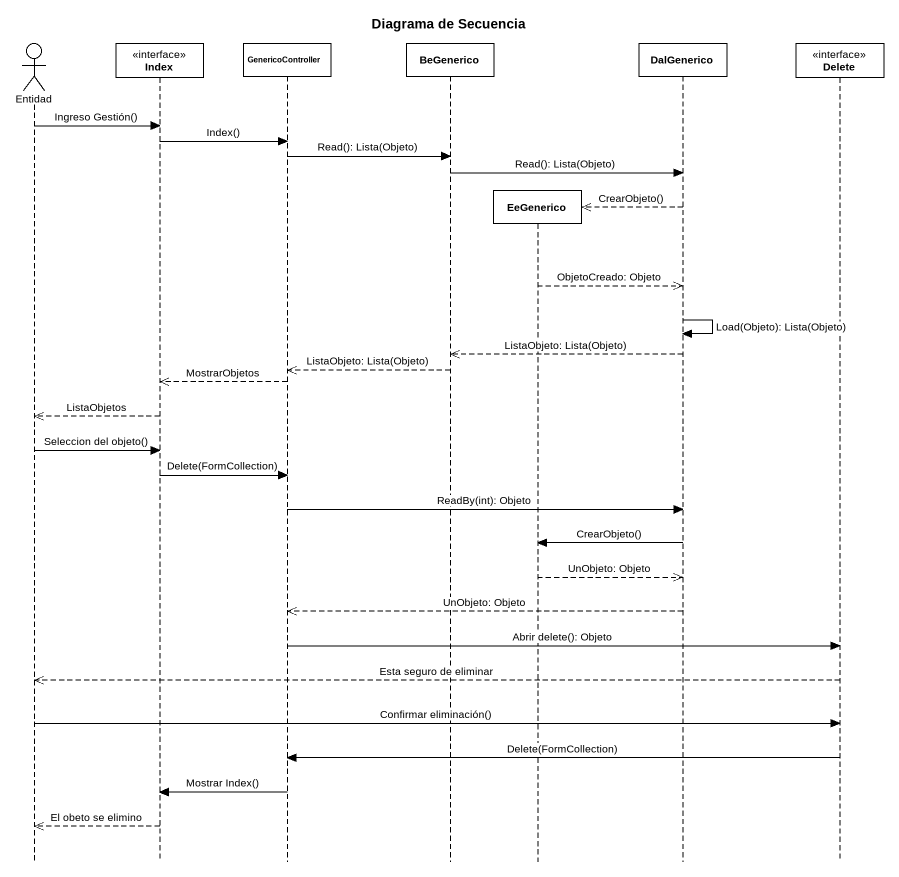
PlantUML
@startuml
title Diagrama de Secuencia
hide footbox
actor Entidad
participant Index <<interface>>
participant GenericoController
participant BeGenerico
participant EeGenerico
participant DalGenerico
participant Delete <<interface>>

Entidad -> Index : Ingreso Gestión()
Index -> GenericoController : Index()
GenericoController -> BeGenerico : Read(): Lista(Objeto)
BeGenerico -> DalGenerico : Read(): Lista(Objeto)
DalGenerico -->> EeGenerico ** : CrearObjeto()
EeGenerico -->> DalGenerico : ObjetoCreado: Objeto
DalGenerico -> DalGenerico : Load(Objeto): Lista(Objeto)
DalGenerico -->> BeGenerico : ListaObjeto: Lista(Objeto)
BeGenerico -->> GenericoController : ListaObjeto: Lista(Objeto)
GenericoController -->> Index : MostrarObjetos
Index -->> Entidad : ListaObjetos
Entidad -> Index : Seleccion del objeto()
Index -> GenericoController : Delete(FormCollection)
GenericoController -> DalGenerico : ReadBy(int): Objeto
DalGenerico -> EeGenerico : CrearObjeto()
EeGenerico -->> DalGenerico : UnObjeto: Objeto
DalGenerico -->> GenericoController : UnObjeto: Objeto
GenericoController -> Delete : Abrir delete(): Objeto
Delete -->> Entidad : Esta seguro de eliminar
Entidad -> Delete : Confirmar eliminación()
Delete -> GenericoController : Delete(FormCollection)
GenericoController -> Index : Mostrar Index()
Index -->> Entidad : El obeto se elimino
@enduml
